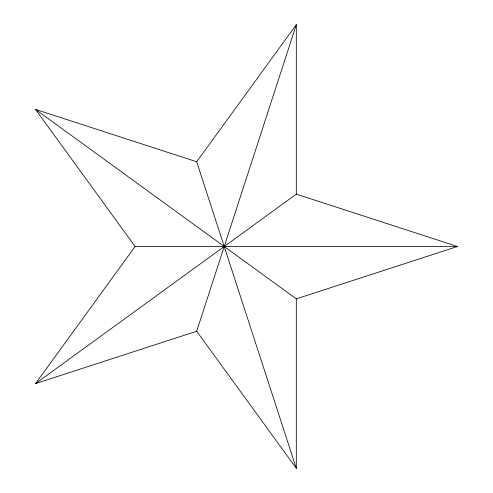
<?xml version="1.0" encoding="UTF-8"?>
<svg xmlns="http://www.w3.org/2000/svg" width="493" height="493" viewBox="0 0 493 493"><rect width="100%" height="100%" fill="white"/><g stroke="black" fill="none" stroke-linecap="round" stroke-linejoin="round"><path stroke-width="0.74" d="M196.689 331.241L296.311 24.65L196.689 161.759L296.311 468.35L196.689 331.241L35.508 383.609L135.125 246.5L457.492 246.5L296.311 298.869L35.508 109.391L196.689 161.759M35.508 383.609L296.311 194.131L457.492 246.5M35.508 109.391L135.125 246.5M296.311 24.65L296.311 194.131M296.311 298.869L296.311 468.35"/></g></svg>
